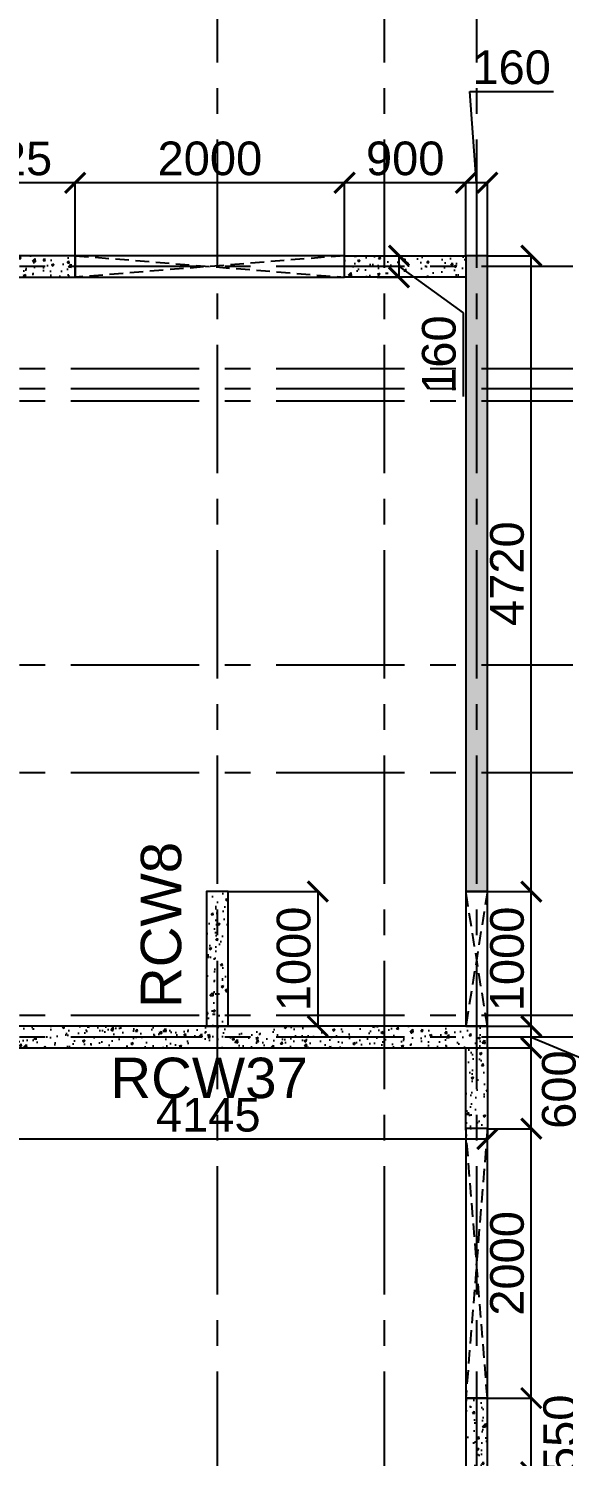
# Model space of a CAD drawing. Header units: inches. Extents: x 207135 to 337634, y -175669 to -89669.
# Drawn here: x 288580 to 292551, y -116836 to -106237 of the extents above; entities that cross this region are included whole.
import ezdxf

# ---------------------------------------------------------------- set-up
doc = ezdxf.new("R2010")
doc.units = ezdxf.units.IN
doc.header["$MEASUREMENT"] = 0
doc.linetypes.add('CENTER', pattern=[50.8, 31.75, -6.35, 6.35, -6.35])
doc.linetypes.add('Hidden', pattern=[3, 2, -1])
for name, color, linetype in [('160 R.C. WALL HAT', 8, 'Continuous'), ('160 R.C.WALL', 6, 'Continuous'), ('160 WALL  OPENING LINE', 1, 'Continuous'), ('160 WALL OPEING', 1, 'Continuous'), ('DIM', 251, 'Continuous'), ('GRID', 8, 'CENTER'), ('SHEAR WALL NAME', 3, 'Continuous')]:
    doc.layers.add(name, color=color, linetype=linetype)
doc.styles.add('T200', font='sanss___.ttf', dxfattribs={"height": 250})
doc.styles.add('T300', font='sanss___.ttf', dxfattribs={"height": 350})
doc.dimstyles.new('T 200', dxfattribs={"dimtxt": 250, "dimasz": 150, "dimexe": 1, "dimexo": 0, "dimgap": 50, "dimtad": 1, "dimdec": 0, "dimdsep": 46, "dimtxsty": 'T200', "dimblk": 'ARCHTICK', "dimcen": 2.5, "dimdle": 1, "dimclrd": 5, "dimclre": 253, "dimclrt": 1, "dimadec": 0, "dimazin": 0, "dimtfac": 1, "dimtdec": 0, "dimtmove": 2, "dimatfit": 3, "dimfxl": 0, "dimarcsym": 0})
pattern_1 = [(50, (2130317.95, 279547.85), (179.315046, -15.688034), [18.75, -206.25]), (355, (2130317.95, 279547.85), (-34.687833, 188.048033), [15, -165]), (100.451444, (2130332.9, 279546.54), (144.627212, 172.359998), [15.935048, -175.285528]), (46.1842, (2130317.95, 279597.85), (266.810333, -41.37982), [28.125, -309.375]), (96.635635, (2130340.19, 279594.4), (233.665486, 243.52965), [23.902586, -262.92844]), (351.184164, (2130317.95, 279597.85), (233.665486, 243.52965), [22.5, -247.5]), (21, (2130342.95, 279585.35), (149.226763, -100.654723), [18.75, -206.25]), (326, (2130342.95, 279585.35), (60.828833, 181.287511), [15, -165]), (71.451445, (2130355.39, 279576.96), (210.055594, 80.632788), [15.935047, -175.285528]), (37.5, (2130317.95, 279547.85), (3.0399638, 83.2234635), [0, -163, 0, -167.5, 0, -165.625]), (7.5, (2130317.95, 279547.85), (65.7673844, 98.602928), [0, -95.5, 0, -159.25, 0, -63.125]), (327.5, (2130262.2, 279547.85), (133.455609, -5.638718), [0, -62.5, 0, -195, 0, -258.75]), (317.5, (2130237.2, 279547.85), (145.796542, 25.0262456), [0, -81.25, 0, -129.5, 0, -183.75])]
pattern_2 = [(50, (2124542.95, 287067.85), (179.315046, -15.688034), [18.75, -206.25]), (355, (2124542.95, 287067.85), (-34.687833, 188.048033), [15, -165]), (100.451444, (2124557.9, 287066.54), (144.627212, 172.359998), [15.935048, -175.285528]), (46.1842, (2124542.95, 287117.85), (266.810333, -41.37982), [28.125, -309.375]), (96.635635, (2124565.19, 287114.4), (233.665486, 243.52965), [23.902586, -262.92844]), (351.184164, (2124542.95, 287117.85), (233.665486, 243.52965), [22.5, -247.5]), (21, (2124567.95, 287105.35), (149.226763, -100.654723), [18.75, -206.25]), (326, (2124567.95, 287105.35), (60.828833, 181.287511), [15, -165]), (71.451445, (2124580.39, 287096.96), (210.055594, 80.632788), [15.935047, -175.285528]), (37.5, (2124542.95, 287067.85), (3.0399638, 83.2234635), [0, -163, 0, -167.5, 0, -165.625]), (7.5, (2124542.95, 287067.85), (65.7673844, 98.602928), [0, -95.5, 0, -159.25, 0, -63.125]), (327.5, (2124487.2, 287067.85), (133.455609, -5.638718), [0, -62.5, 0, -195, 0, -258.75]), (317.5, (2124462.2, 287067.85), (145.796542, 25.0262456), [0, -81.25, 0, -129.5, 0, -183.75])]

# ---------------------------------------------------------------- blocks, each defined once
blk = doc.blocks.new('_ARCHTICK')
at = {"color": 0, "linetype": 'ByBlock', "const_width": 0.15}
blk.add_lwpolyline([(-0.5, -0.5), (0.5, 0.5)], dxfattribs=at)
blk = doc.blocks.new('*D469')
at = {"layer": 'Defpoints', "color": 0}
for p in [(291826, -107381), (291826, -107923, 0), (291986, -107923)]:
    blk.add_point(p, dxfattribs=at)
at = {"layer": 'DIM', "color": 5, "lineweight": -2}
for p, q in [((291906, -107381), (291856, -106705)), ((291856, -106705), (292476, -106705)), ((291987, -107381), (291825, -107381))]:
    blk.add_line(p, q, dxfattribs=at)
at = {"layer": 'DIM', "color": 253, "lineweight": -2}
for p, q in [((291826, -107923), (291826, -107380)), ((291986, -107923), (291986, -107380))]:
    blk.add_line(p, q, dxfattribs=at)
at = {"layer": 'DIM', "color": 5, "lineweight": -2, "xscale": 150, "yscale": 150, "zscale": 150, "rotation": 180}
blk.add_blockref('_ARCHTICK', (291826, -107381), dxfattribs=at)
at = {"layer": 'DIM', "color": 5, "lineweight": -2, "xscale": 150, "yscale": 150, "zscale": 150}
blk.add_blockref('_ARCHTICK', (291986, -107381), dxfattribs=at)
at = {"layer": 'DIM', "color": 1, "insert": (292166, -106526), "char_height": 250, "attachment_point": 5, "style": 'T200'}
blk.add_mtext('160', dxfattribs=at)
blk = doc.blocks.new('*D470')
at = {"layer": 'Defpoints', "color": 0}
for p in [(290926, -107381), (290926, -107923, 0), (291826, -107923, 0)]:
    blk.add_point(p, dxfattribs=at)
at = {"layer": 'DIM', "color": 5, "lineweight": -2}
blk.add_line((291827, -107381), (290925, -107381), dxfattribs=at)
at = {"layer": 'DIM', "color": 253, "lineweight": -2}
for p, q in [((290926, -107923), (290926, -107380)), ((291826, -107923), (291826, -107380))]:
    blk.add_line(p, q, dxfattribs=at)
at = {"layer": 'DIM', "color": 5, "lineweight": -2, "xscale": 150, "yscale": 150, "zscale": 150, "rotation": 180}
blk.add_blockref('_ARCHTICK', (290926, -107381), dxfattribs=at)
at = {"layer": 'DIM', "color": 5, "lineweight": -2, "xscale": 150, "yscale": 150, "zscale": 150}
blk.add_blockref('_ARCHTICK', (291826, -107381), dxfattribs=at)
at = {"layer": 'DIM', "color": 1, "insert": (291376, -107202), "char_height": 250, "attachment_point": 5, "style": 'T200'}
blk.add_mtext('900', dxfattribs=at)
blk = doc.blocks.new('*D471')
at = {"layer": 'Defpoints', "color": 0}
for p in [(288926, -107381), (288926, -107923, 15), (290926, -107923, 0)]:
    blk.add_point(p, dxfattribs=at)
at = {"layer": 'DIM', "color": 5, "lineweight": -2}
blk.add_line((290927, -107381), (288925, -107381), dxfattribs=at)
at = {"layer": 'DIM', "color": 253, "lineweight": -2}
for p, q in [((288926, -107923), (288926, -107380)), ((290926, -107923), (290926, -107380))]:
    blk.add_line(p, q, dxfattribs=at)
at = {"layer": 'DIM', "color": 5, "lineweight": -2, "xscale": 150, "yscale": 150, "zscale": 150, "rotation": 180}
blk.add_blockref('_ARCHTICK', (288926, -107381), dxfattribs=at)
at = {"layer": 'DIM', "color": 5, "lineweight": -2, "xscale": 150, "yscale": 150, "zscale": 150}
blk.add_blockref('_ARCHTICK', (290926, -107381), dxfattribs=at)
at = {"layer": 'DIM', "color": 1, "insert": (289926, -107202), "char_height": 250, "attachment_point": 5, "style": 'T200'}
blk.add_mtext('2000', dxfattribs=at)
blk = doc.blocks.new('*D472')
at = {"layer": 'Defpoints', "color": 0}
for p in [(288001, -107381), (288001, -107923, 15), (288926, -107923, 15)]:
    blk.add_point(p, dxfattribs=at)
at = {"layer": 'DIM', "color": 5, "lineweight": -2}
blk.add_line((288927, -107381), (288000, -107381), dxfattribs=at)
at = {"layer": 'DIM', "color": 253, "lineweight": -2}
for p, q in [((288001, -107923), (288001, -107380)), ((288926, -107923), (288926, -107380))]:
    blk.add_line(p, q, dxfattribs=at)
at = {"layer": 'DIM', "color": 5, "lineweight": -2, "xscale": 150, "yscale": 150, "zscale": 150, "rotation": 180}
blk.add_blockref('_ARCHTICK', (288001, -107381), dxfattribs=at)
at = {"layer": 'DIM', "color": 5, "lineweight": -2, "xscale": 150, "yscale": 150, "zscale": 150}
blk.add_blockref('_ARCHTICK', (288926, -107381), dxfattribs=at)
at = {"layer": 'DIM', "color": 1, "insert": (288464, -107202), "char_height": 250, "attachment_point": 5, "style": 'T200'}
blk.add_mtext('925', dxfattribs=at)
blk = doc.blocks.new('*D526')
at = {"layer": 'Defpoints', "color": 0}
for p in [(291986, -116403, 15), (292312, -116403), (291986, -116953, 15)]:
    blk.add_point(p, dxfattribs=at)
at = {"layer": 'DIM', "color": 253, "lineweight": -2}
for p, q in [((291986, -116403), (292313, -116403)), ((291986, -116953), (292313, -116953))]:
    blk.add_line(p, q, dxfattribs=at)
at = {"layer": 'DIM', "color": 5, "lineweight": -2}
blk.add_line((292312, -116954), (292312, -116402), dxfattribs=at)
at = {"layer": 'DIM', "color": 5, "lineweight": -2, "xscale": 150, "yscale": 150, "zscale": 150}
for p, rotation in [((292312, -116403), 90), ((292312, -116953), 270)]:
    blk.add_blockref('_ARCHTICK', p, dxfattribs=dict(at, rotation=rotation))
at = {"layer": 'DIM', "color": 1, "insert": (292528, -116668), "char_height": 250, "attachment_point": 5, "rotation": 90, "style": 'T200'}
blk.add_mtext('550', dxfattribs=at)
blk = doc.blocks.new('*D527')
at = {"layer": 'Defpoints', "color": 0}
for p in [(291986, -114403, 15), (292312, -114403), (291986, -116403, 15)]:
    blk.add_point(p, dxfattribs=at)
at = {"layer": 'DIM', "color": 253, "lineweight": -2}
for p, q in [((291986, -114403), (292313, -114403)), ((291986, -116403), (292313, -116403))]:
    blk.add_line(p, q, dxfattribs=at)
at = {"layer": 'DIM', "color": 5, "lineweight": -2}
blk.add_line((292312, -116404), (292312, -114402), dxfattribs=at)
at = {"layer": 'DIM', "color": 5, "lineweight": -2, "xscale": 150, "yscale": 150, "zscale": 150}
for p, rotation in [((292312, -114403), 90), ((292312, -116403), 270)]:
    blk.add_blockref('_ARCHTICK', p, dxfattribs=dict(at, rotation=rotation))
at = {"layer": 'DIM', "color": 1, "insert": (292133, -115403), "char_height": 250, "attachment_point": 5, "rotation": 90, "style": 'T200'}
blk.add_mtext('2000', dxfattribs=at)
blk = doc.blocks.new('*D528')
at = {"layer": 'Defpoints', "color": 0}
for p in [(291986, -113803, 15), (292312, -113803), (291986, -114403, 15)]:
    blk.add_point(p, dxfattribs=at)
at = {"layer": 'DIM', "color": 253, "lineweight": -2}
for p, q in [((291986, -113803), (292313, -113803)), ((291986, -114403), (292313, -114403))]:
    blk.add_line(p, q, dxfattribs=at)
at = {"layer": 'DIM', "color": 5, "lineweight": -2}
blk.add_line((292312, -114404), (292312, -113802), dxfattribs=at)
at = {"layer": 'DIM', "color": 5, "lineweight": -2, "xscale": 150, "yscale": 150, "zscale": 150}
for p, rotation in [((292312, -113803), 90), ((292312, -114403), 270)]:
    blk.add_blockref('_ARCHTICK', p, dxfattribs=dict(at, rotation=rotation))
at = {"layer": 'DIM', "color": 1, "insert": (292518, -114113), "char_height": 250, "attachment_point": 5, "rotation": 90, "style": 'T200'}
blk.add_mtext('600', dxfattribs=at)
blk = doc.blocks.new('*D529')
at = {"layer": 'Defpoints', "color": 0}
for p in [(291986, -113643, 15), (292312, -113643), (291986, -113803, 15)]:
    blk.add_point(p, dxfattribs=at)
at = {"layer": 'DIM', "color": 253, "lineweight": -2}
for p, q in [((291986, -113643), (292313, -113643)), ((291986, -113803), (292313, -113803))]:
    blk.add_line(p, q, dxfattribs=at)
at = {"layer": 'DIM', "color": 5, "lineweight": -2}
for p, q in [((292312, -113804), (292312, -113642)), ((292312, -113723), (292977, -114001)), ((292977, -114001), (292977, -114621))]:
    blk.add_line(p, q, dxfattribs=at)
at = {"layer": 'DIM', "color": 5, "lineweight": -2, "xscale": 150, "yscale": 150, "zscale": 150}
for p, rotation in [((292312, -113643), 90), ((292312, -113803), 270)]:
    blk.add_blockref('_ARCHTICK', p, dxfattribs=dict(at, rotation=rotation))
at = {"layer": 'DIM', "color": 1, "insert": (292798, -114311), "char_height": 250, "attachment_point": 5, "rotation": 90, "style": 'T200'}
blk.add_mtext('160', dxfattribs=at)
blk = doc.blocks.new('*D530')
at = {"layer": 'Defpoints', "color": 0}
for p in [(291986, -112643, 15), (292312, -112643), (291986, -113643, 15)]:
    blk.add_point(p, dxfattribs=at)
at = {"layer": 'DIM', "color": 253, "lineweight": -2}
for p, q in [((291986, -112643), (292313, -112643)), ((291986, -113643), (292313, -113643))]:
    blk.add_line(p, q, dxfattribs=at)
at = {"layer": 'DIM', "color": 5, "lineweight": -2}
blk.add_line((292312, -113644), (292312, -112642), dxfattribs=at)
at = {"layer": 'DIM', "color": 5, "lineweight": -2, "xscale": 150, "yscale": 150, "zscale": 150}
for p, rotation in [((292312, -112643), 90), ((292312, -113643), 270)]:
    blk.add_blockref('_ARCHTICK', p, dxfattribs=dict(at, rotation=rotation))
at = {"layer": 'DIM', "color": 1, "insert": (292133, -113143), "char_height": 250, "attachment_point": 5, "rotation": 90, "style": 'T200'}
blk.add_mtext('1000', dxfattribs=at)
blk = doc.blocks.new('*D537')
at = {"layer": 'Defpoints', "color": 0}
for p in [(290061, -112643, 15), (290061, -113643, 15), (290727, -113643)]:
    blk.add_point(p, dxfattribs=at)
at = {"layer": 'DIM', "color": 253, "lineweight": -2}
for p, q in [((290061, -112643), (290728, -112643)), ((290061, -113643), (290728, -113643))]:
    blk.add_line(p, q, dxfattribs=at)
at = {"layer": 'DIM', "color": 5, "lineweight": -2}
blk.add_line((290727, -112642), (290727, -113644), dxfattribs=at)
at = {"layer": 'DIM', "color": 5, "lineweight": -2, "xscale": 150, "yscale": 150, "zscale": 150}
for p, rotation in [((290727, -112643), 90), ((290727, -113643), 270)]:
    blk.add_blockref('_ARCHTICK', p, dxfattribs=dict(at, rotation=rotation))
at = {"layer": 'DIM', "color": 1, "insert": (290549, -113143), "char_height": 250, "attachment_point": 5, "rotation": 90, "style": 'T200'}
blk.add_mtext('1000', dxfattribs=at)
blk = doc.blocks.new('*D538')
at = {"layer": 'Defpoints', "color": 0}
for p in [(291167, -107923, 0), (291330, -107923), (291167, -108083, 0)]:
    blk.add_point(p, dxfattribs=at)
at = {"layer": 'DIM', "color": 253, "lineweight": -2}
for p, q in [((291167, -107923), (291331, -107923)), ((291167, -108083), (291331, -108083))]:
    blk.add_line(p, q, dxfattribs=at)
at = {"layer": 'DIM', "color": 5, "lineweight": -2}
for p, q in [((291330, -108084), (291330, -107922)), ((291330, -108003), (291806, -108347)), ((291806, -108347), (291806, -108967))]:
    blk.add_line(p, q, dxfattribs=at)
at = {"layer": 'DIM', "color": 5, "lineweight": -2, "xscale": 150, "yscale": 150, "zscale": 150}
for p, rotation in [((291330, -107923), 90), ((291330, -108083), 270)]:
    blk.add_blockref('_ARCHTICK', p, dxfattribs=dict(at, rotation=rotation))
at = {"layer": 'DIM', "color": 1, "insert": (291627, -108657), "char_height": 250, "attachment_point": 5, "rotation": 90, "style": 'T200'}
blk.add_mtext('160', dxfattribs=at)
blk = doc.blocks.new('*D574')
at = {"layer": 'Defpoints', "color": 0}
for p in [(287841, -113803, 15), (291986, -113803, 15), (287841, -114480)]:
    blk.add_point(p, dxfattribs=at)
at = {"layer": 'DIM', "color": 253, "lineweight": -2}
for p, q in [((287841, -113803), (287841, -114481)), ((291986, -113803), (291986, -114481))]:
    blk.add_line(p, q, dxfattribs=at)
at = {"layer": 'DIM', "color": 5, "lineweight": -2}
blk.add_line((291987, -114480), (287840, -114480), dxfattribs=at)
at = {"layer": 'DIM', "color": 5, "lineweight": -2, "xscale": 150, "yscale": 150, "zscale": 150, "rotation": 180}
blk.add_blockref('_ARCHTICK', (287841, -114480), dxfattribs=at)
at = {"layer": 'DIM', "color": 5, "lineweight": -2, "xscale": 150, "yscale": 150, "zscale": 150}
blk.add_blockref('_ARCHTICK', (291986, -114480), dxfattribs=at)
at = {"layer": 'DIM', "color": 1, "insert": (289914, -114301), "char_height": 250, "attachment_point": 5, "style": 'T200'}
blk.add_mtext('4145', dxfattribs=at)
blk = doc.blocks.new('*D581')
at = {"layer": 'Defpoints', "color": 0}
for p in [(291986, -107923), (292312, -107923), (291986, -112643, 15)]:
    blk.add_point(p, dxfattribs=at)
at = {"layer": 'DIM', "color": 253, "lineweight": -2}
for p, q in [((291986, -107923), (292313, -107923)), ((291986, -112643), (292313, -112643))]:
    blk.add_line(p, q, dxfattribs=at)
at = {"layer": 'DIM', "color": 5, "lineweight": -2}
blk.add_line((292312, -112644), (292312, -107922), dxfattribs=at)
at = {"layer": 'DIM', "color": 5, "lineweight": -2, "xscale": 150, "yscale": 150, "zscale": 150}
for p, rotation in [((292312, -107923), 90), ((292312, -112643), 270)]:
    blk.add_blockref('_ARCHTICK', p, dxfattribs=dict(at, rotation=rotation))
at = {"layer": 'DIM', "color": 1, "insert": (292133, -110283), "char_height": 250, "attachment_point": 5, "rotation": 90, "style": 'T200'}
blk.add_mtext('4720', dxfattribs=at)

msp = doc.modelspace()

# ---------------------------------------------------------------- hatches: boundary and pattern name
at = {"layer": '160 R.C. WALL HAT'}
h = msp.add_hatch(dxfattribs=at)
h.set_pattern_fill('AR-CONC', color=256, scale=25)
h.set_pattern_definition([(50, (2133702.95, 285107.85), (179.315046, -15.688034), [18.75, -206.25]), (355, (2133702.95, 285107.85), (-34.687833, 188.048033), [15, -165]), (100.451444, (2133717.9, 285106.54), (144.627212, 172.359998), [15.935048, -175.285528]), (46.1842, (2133702.95, 285157.85), (266.810333, -41.37982), [28.125, -309.375]), (96.635635, (2133725.19, 285154.4), (233.665486, 243.52965), [23.902586, -262.92844]), (351.184164, (2133702.95, 285157.85), (233.665486, 243.52965), [22.5, -247.5]), (21, (2133727.95, 285145.35), (149.226763, -100.654723), [18.75, -206.25]), (326, (2133727.95, 285145.35), (60.828833, 181.287511), [15, -165]), (71.451445, (2133740.39, 285136.96), (210.055594, 80.632788), [15.935047, -175.285528]), (37.5, (2133702.95, 285107.85), (3.0399638, 83.2234635), [0, -163, 0, -167.5, 0, -165.625]), (7.5, (2133702.95, 285107.85), (65.7673844, 98.602928), [0, -95.5, 0, -159.25, 0, -63.125]), (327.5, (2133647.2, 285107.85), (133.455609, -5.638718), [0, -62.5, 0, -195, 0, -258.75]), (317.5, (2133622.2, 285107.85), (145.796542, 25.0262456), [0, -81.25, 0, -129.5, 0, -183.75])])
h.paths.add_polyline_path([(288001, -107922.5), (288926, -107922.5), (288926, -108082.5), (288001, -108082.5)])
h = msp.add_hatch(dxfattribs=at)
h.set_pattern_fill('AR-CONC', color=256, scale=25)
h.set_pattern_definition(pattern_2)
h.paths.add_polyline_path([(290926, -107922.5), (290926, -108082.5), (291826, -108082.5), (291826, -107922.5)])
h = msp.add_hatch(dxfattribs=at)
h.set_pattern_fill('AR-CONC', color=256, scale=25)
h.set_pattern_definition(pattern_1)
h.paths.add_polyline_path([(291826, -107922.5), (291986, -107922.5), (291986, -112642.5), (291826, -112642.5)])
h = msp.add_hatch(dxfattribs=at)
h.set_pattern_fill('AR-CONC', color=256, scale=25)
h.set_pattern_definition(pattern_1)
h.paths.add_polyline_path([(290060.8, -112642.5), (289900.8, -112642.5), (289900.8, -113642.5), (290060.8, -113642.5)])
h = msp.add_hatch(dxfattribs=at)
h.set_pattern_fill('AR-CONC', color=256, scale=25)
h.set_pattern_definition([(50, (2136507.14, 279387.85), (179.315046, -15.688034), [18.75, -206.25]), (355, (2136507.14, 279387.85), (-34.687833, 188.048033), [15, -165]), (100.451444, (2136522.08, 279386.54), (144.627212, 172.359998), [15.935048, -175.285528]), (46.1842, (2136507.14, 279437.85), (266.810333, -41.37982), [28.125, -309.375]), (96.635635, (2136529.37, 279434.4), (233.665486, 243.52965), [23.902586, -262.92844]), (351.184164, (2136507.14, 279437.85), (233.665486, 243.52965), [22.5, -247.5]), (21, (2136532.14, 279425.35), (149.226763, -100.654723), [18.75, -206.25]), (326, (2136532.14, 279425.35), (60.828833, 181.287511), [15, -165]), (71.451445, (2136544.57, 279416.96), (210.055594, 80.632788), [15.935047, -175.285528]), (37.5, (2136507.14, 279387.85), (3.0399638, 83.2234635), [0, -163, 0, -167.5, 0, -165.625]), (7.5, (2136507.14, 279387.85), (65.7673844, 98.602928), [0, -95.5, 0, -159.25, 0, -63.125]), (327.5, (2136451.39, 279387.85), (133.455609, -5.638718), [0, -62.5, 0, -195, 0, -258.75]), (317.5, (2136426.39, 279387.85), (145.796542, 25.0262456), [0, -81.25, 0, -129.5, 0, -183.75])])
h.paths.add_polyline_path([(291986, -113802.5), (291986, -113642.5), (287841, -113642.5), (287841, -113802.5)])
h = msp.add_hatch(dxfattribs=at)
h.set_pattern_fill('AR-CONC', color=256, scale=25)
h.set_pattern_definition([(50, (2130317.95, 278787.85), (179.315046, -15.688034), [18.75, -206.25]), (355, (2130317.95, 278787.85), (-34.687833, 188.048033), [15, -165]), (100.451444, (2130332.9, 278786.54), (144.627212, 172.359998), [15.935048, -175.285528]), (46.1842, (2130317.95, 278837.85), (266.810333, -41.37982), [28.125, -309.375]), (96.635635, (2130340.18, 278834.4), (233.665486, 243.52965), [23.902586, -262.92844]), (351.184164, (2130317.95, 278837.85), (233.665486, 243.52965), [22.5, -247.5]), (21, (2130342.95, 278825.35), (149.226763, -100.654723), [18.75, -206.25]), (326, (2130342.95, 278825.35), (60.828833, 181.287511), [15, -165]), (71.451445, (2130355.39, 278816.96), (210.055594, 80.632788), [15.935047, -175.285528]), (37.5, (2130317.95, 278787.85), (3.0399638, 83.2234635), [0, -163, 0, -167.5, 0, -165.625]), (7.5, (2130317.95, 278787.85), (65.7673844, 98.602928), [0, -95.5, 0, -159.25, 0, -63.125]), (327.5, (2130262.2, 278787.85), (133.455609, -5.638718), [0, -62.5, 0, -195, 0, -258.75]), (317.5, (2130237.2, 278787.85), (145.796542, 25.0262456), [0, -81.25, 0, -129.5, 0, -183.75])])
h.paths.add_polyline_path([(291826, -113802.5), (291986, -113802.5), (291986, -114402.5), (291826, -114402.5)])
h = msp.add_hatch(dxfattribs=at)
h.set_pattern_fill('AR-CONC', color=256, scale=25)
h.set_pattern_definition(pattern_2)
h.paths.add_polyline_path([(291826, -116402.5), (291986, -116402.5), (291986, -116952.5), (291826, -116952.5)])

# ---------------------------------------------------------------- linework, layer by layer
at = {"layer": '160 R.C.WALL'}
for points, elevation in [([(288001, -108082.5), (288926, -108082.5), (288926, -107922.5), (287981, -107922.5)], 14.7), ([(291826, -108082.5), (290926, -108082.5), (290926, -107922.5), (291826, -107922.5)], 0), ([(291986, -113802.5), (291986, -114402.5), (291826, -114402.5), (291826, -113802.5)], 14.7), ([(291986, -116952.5), (291986, -116402.5), (291826, -116402.5), (291826, -116952.5)], 14.7)]:
    msp.add_lwpolyline(points, dxfattribs=dict(at, elevation=elevation))
at = {"layer": '160 R.C.WALL', "elevation": 14.7}
for points in [[(291986, -107922.5), (291826, -107922.5), (291826, -112642.5), (291986, -112642.5)], [(290060.8, -112642.5), (289900.8, -112642.5), (289900.8, -113642.5), (290060.8, -113642.5)], [(291986, -113802.5), (291986, -113642.5), (287841, -113642.5), (287841, -113802.5)]]:
    msp.add_lwpolyline(points, close=True, dxfattribs=at)
at = {"layer": '160 WALL  OPENING LINE'}
for points, elevation in [([(290926, -107922.5), (288926, -107922.5), (288926, -108082.5), (290926, -108082.5)], 0), ([(291986, -112642.5), (291826, -112642.5), (291826, -113642.5), (291986, -113642.5)], 14.7), ([(291986, -114402.5), (291826, -114402.5), (291826, -116402.5), (291986, -116402.5)], 14.7)]:
    msp.add_lwpolyline(points, close=True, dxfattribs=dict(at, elevation=elevation))
at = {"layer": '160 WALL OPEING', "linetype": 'Hidden', "ltscale": 50}
for p, q in [((290926, -107922.5, 0), (288926, -108082.5, 0)), ((288926, -107922.5, 0), (290926, -108082.5, 0)), ((291986, -113642.5, 14.7), (291826, -112642.5, 14.7)), ((291986, -112642.5, 14.7), (291826, -113642.5, 14.7)), ((291986, -116402.5, 14.7), (291826, -114402.5, 14.7)), ((291986, -114402.5, 14.7), (291826, -116402.5, 14.7))]:
    msp.add_line(p, q, dxfattribs=at)
at = {"layer": 'GRID', "ltscale": 30}
for p, q in [((289980.8, -94868.8, 14.7), (289980.8, -126522.9, 14.7)), ((291221, -94868.8, 14.7), (291221, -126522.9, 14.7)), ((291906, -94868.8, 14.7), (291906, -126522.9, 14.7)), ((300513.9, -108002.5, 14.7), (213696.9, -108002.5, 14.7)), ((300513.9, -108762.5, 14.7), (213696.9, -108762.5, 14.7)), ((300513.9, -108912.1, 14.7), (213155.5, -108912.1, 14.7)), ((300513.9, -109002.5, 14.7), (213957.9, -109002.5, 14.7)), ((300513.9, -110962.5, 14.7), (213869.4, -110962.5, 14.7)), ((300513.9, -111762.5, 14.7), (213696.9, -111762.5, 14.7)), ((300513.9, -113562.5, 14.7), (213893.9, -113562.5, 14.7)), ((300513.9, -113722.5, 14.7), (213696.9, -113722.5, 14.7))]:
    msp.add_line(p, q, dxfattribs=at)

# ---------------------------------------------------------------- texts
at = {"layer": 'SHEAR WALL NAME', "ltscale": 7, "style": 'T300'}
msp.add_text('RCW8', height=300, rotation=90, dxfattribs=at).set_placement((289713.2, -113507.7))
msp.add_text('RCW37', height=300, dxfattribs=at).set_placement((289187.1, -114176))

# ---------------------------------------------------------------- dimensions: what is measured, and where the dimension line sits
at = {"layer": 'DIM'}
for base, p1, p2, angle, picture, middle in [((291826, -107380.6), (291986, -107922.5), (291826, -107922.5, 0), 180, '*D469', (291906, -106704.8)), ((291330.3, -107922.5), (291166.6, -108082.5, 0), (291166.6, -107922.5, 0), 90, '*D538', (291806, -108397)), ((292311.7, -113642.5), (291986, -113802.5, 14.7), (291986, -113642.5, 14.7), 90, '*D529', (292976.9, -114050.7))]:
    dim = msp.add_linear_dim(base=base, p1=p1, p2=p2, angle=angle, dimstyle='T 200', override={"dimtmove": 1}, dxfattribs=at)
    dim.commit()
    dim.dimension.update_dxf_attribs({"geometry": picture, "text_midpoint": middle, "dimtype": 160})
for base, p1, p2, angle, picture, middle in [((288001, -107380.6), (288926, -107922.5, 14.7), (288001, -107922.5, 14.7), 180, '*D472', (288463.5, -107201.8)), ((288926, -107380.6), (290926, -107922.5, 0), (288926, -107922.5, 14.7), 180, '*D471', (289926, -107201.8)), ((290926, -107380.6), (291826, -107922.5, 0), (290926, -107922.5, 0), 180, '*D470', (291376, -107201.8)), ((292311.7, -107922.5), (291986, -112642.5, 14.7), (291986, -107922.5), 90, '*D581', (292132.9, -110282.5)), ((290727.3, -113642.5), (290060.8, -112642.5, 14.7), (290060.8, -113642.5, 14.7), 90, '*D537', (290548.6, -113142.5)), ((292311.7, -112642.5), (291986, -113642.5, 14.7), (291986, -112642.5, 14.7), 90, '*D530', (292132.9, -113142.5)), ((287841, -114479.6), (291986, -113802.5, 14.7), (287841, -113802.5, 14.7), 180, '*D574', (289913.5, -114300.9)), ((292311.7, -114402.5), (291986, -116402.5, 14.7), (291986, -114402.5, 14.7), 90, '*D527', (292132.9, -115402.5))]:
    dim = msp.add_linear_dim(base=base, p1=p1, p2=p2, angle=angle, dimstyle='T 200', dxfattribs=at)
    dim.commit()
    dim.dimension.update_dxf_attribs({"geometry": picture, "text_midpoint": middle})
for base, p1, p2, picture, middle in [((292311.7, -113802.5), (291986, -114402.5, 14.7), (291986, -113802.5, 14.7), '*D528', (292517.6, -114112.5)), ((292311.7, -116402.5), (291986, -116952.5, 14.7), (291986, -116402.5, 14.7), '*D526', (292527.6, -116667.5))]:
    dim = msp.add_linear_dim(base=base, p1=p1, p2=p2, angle=90, dimstyle='T 200', dxfattribs=at)
    dim.commit()
    dim.dimension.update_dxf_attribs({"geometry": picture, "text_midpoint": middle, "dimtype": 160})

doc.saveas('drawing.dxf')
